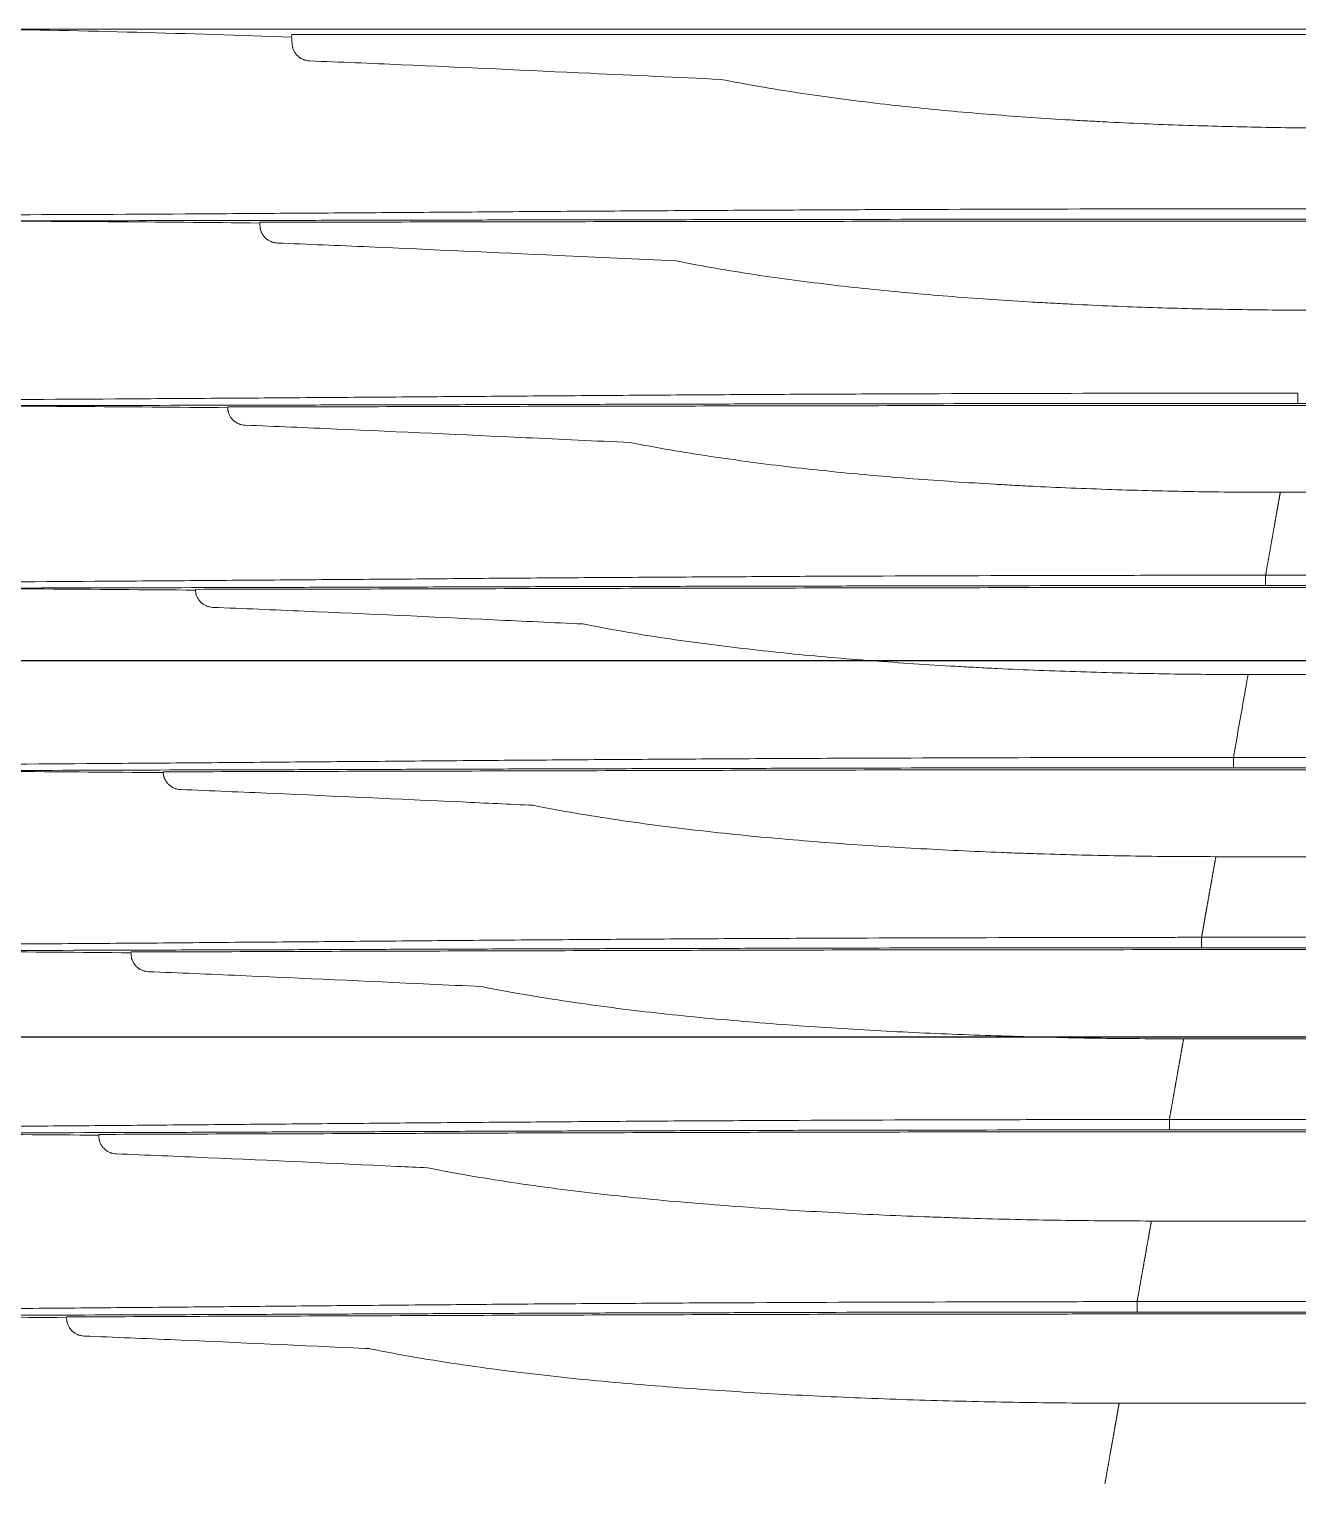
# Model space of a CAD drawing. Header units: millimetres. Extents: x 70151 to 230897, y 35202 to 113211.
# Drawn here: x 182639.9 to 182748.3, y 70909.2 to 71033.5 of the extents above; entities that cross this region are included whole.
import ezdxf

# ---------------------------------------------------------------- set-up
doc = ezdxf.new("R2010")
doc.units = ezdxf.units.MM
doc.header["$LTSCALE"] = 50
doc.layers.add('2-con', color=2, linetype='Continuous')
doc.layers.add('mark-B', color=2, linetype='Continuous', lineweight=20)

# ---------------------------------------------------------------- blocks, each defined once
blk = doc.blocks.new('cjscjdeh')
at = {"color": 8}
for p, q in [((155159.52, 69984.99), (153729.39, 69984.99)), ((154925.53, 69952.84), (154277.43, 69952.84))]:
    blk.add_line(p, q, dxfattribs=at)
blk = doc.blocks.new('무풍1way 일반')
at = {"layer": 'mark-B'}
for p, q in [((366.92, -127.72), (339.22, -127.72)), ((365.57, -135.34), (205.05, -135.34)), ((-365.38, -135.5), (365.38, -135.5)), ((365.38, -136.39), (-365.38, -136.39)), ((364.16, -143.28), (339.22, -143.28)), ((-362.63, -151.07), (362.63, -151.07)), ((362.82, -150.9), (205.05, -150.9)), ((362.63, -151.95), (-362.63, -151.95)), ((361.41, -158.85), (339.22, -158.85)), ((360.07, -166.47), (205.05, -166.47)), ((-359.88, -166.63), (359.88, -166.63)), ((359.88, -167.52), (-359.88, -167.52)), ((358.66, -174.41), (339.22, -174.41)), ((-357.16, -182.01), (357.16, -182.01)), ((357.34, -181.84), (205.06, -181.84)), ((450.49, -181.61), (448.57, -181.61)), ((357.16, -182.89), (-357.16, -182.89)), ((355.91, -189.97), (339.22, -189.97)), ((-354.41, -197.57), (354.41, -197.57)), ((354.59, -197.41), (205.06, -197.41)), ((354.41, -198.46), (-354.41, -198.46)), ((353.15, -205.54), (339.22, -205.54)), ((-351.65, -213.14), (351.65, -213.14)), ((351.84, -212.97), (205.06, -212.97)), ((437.6, -244.65), (205.04, -244.65)), ((-464.1, -245.12), (464.1, -245.12))]:
    blk.add_line(p, q, dxfattribs=at)
for points, knots in [([(366.92, -127.72), (366.92, -127.69), (366.93, -127.64), (366.94, -127.57), (366.96, -127.5), (366.97, -127.42), (366.98, -127.35), (367, -127.27), (367.01, -127.2), (367.02, -127.12), (367.04, -127.05), (367.05, -126.97), (367.06, -126.9), (367.08, -126.82), (367.09, -126.75), (367.1, -126.67), (367.12, -126.6), (367.13, -126.52), (367.14, -126.44), (367.16, -126.37), (367.17, -126.29), (367.18, -126.21), (367.2, -126.14), (367.21, -126.06), (367.22, -125.98), (367.24, -125.9), (367.25, -125.83), (367.27, -125.75), (367.28, -125.67), (367.29, -125.59), (367.31, -125.51), (367.32, -125.44), (367.33, -125.36), (367.35, -125.28), (367.36, -125.2), (367.38, -125.12), (367.39, -125.04), (367.4, -124.96), (367.42, -124.88), (367.43, -124.8), (367.45, -124.72), (367.46, -124.64), (367.48, -124.56), (367.49, -124.48), (367.5, -124.4), (367.52, -124.31), (367.53, -124.23), (367.55, -124.15), (367.56, -124.07), (367.58, -123.99), (367.59, -123.9), (367.61, -123.82), (367.62, -123.74), (367.64, -123.66), (367.65, -123.57), (367.66, -123.49), (367.68, -123.41), (367.69, -123.32), (367.71, -123.24), (367.72, -123.16), (367.74, -123.07), (367.75, -122.99), (367.77, -122.9), (367.78, -122.82), (367.8, -122.73), (367.81, -122.65), (367.83, -122.56), (367.84, -122.48), (367.86, -122.39), (367.87, -122.31), (367.89, -122.22), (367.9, -122.14), (367.92, -122.05), (367.93, -121.96), (367.95, -121.88), (367.97, -121.79), (367.98, -121.7), (368, -121.62), (368.01, -121.53), (368.03, -121.44), (368.04, -121.35), (368.06, -121.27), (368.07, -121.18), (368.09, -121.09), (368.11, -121), (368.12, -120.91), (368.13, -120.85), (368.14, -120.82)], [0, 0, 0, 0, 0.011753, 0.023506, 0.035258, 0.04701, 0.058761, 0.070512, 0.082262, 0.094012, 0.105761, 0.11751, 0.129259, 0.141008, 0.152756, 0.164504, 0.176252, 0.187999, 0.199747, 0.211494, 0.223242, 0.234989, 0.246736, 0.258484, 0.270231, 0.281979, 0.293726, 0.305474, 0.317222, 0.32897, 0.340719, 0.352467, 0.364216, 0.375966, 0.387715, 0.399466, 0.411216, 0.422967, 0.434719, 0.446471, 0.458224, 0.469977, 0.481731, 0.493485, 0.505241, 0.516997, 0.528753, 0.540511, 0.552269, 0.564028, 0.575788, 0.587549, 0.599311, 0.611074, 0.622838, 0.634603, 0.646369, 0.658136, 0.669904, 0.681674, 0.693444, 0.705216, 0.716989, 0.728763, 0.740539, 0.752316, 0.764094, 0.775874, 0.787655, 0.799438, 0.811222, 0.823008, 0.834795, 0.846584, 0.858375, 0.870167, 0.881961, 0.893757, 0.905554, 0.917353, 0.929154, 0.940957, 0.952762, 0.964568, 0.976377, 0.988187, 1, 1, 1, 1]), ([(430.91, -132.37), (429.6, -132.1), (428.28, -131.85), (425.64, -131.4), (424.32, -131.19), (421.67, -130.8), (420.34, -130.62), (417.69, -130.29), (416.36, -130.13), (413.7, -129.84), (412.37, -129.71), (409.71, -129.46), (408.37, -129.34), (405.71, -129.13), (404.37, -129.02), (401.71, -128.84), (400.37, -128.75), (397.7, -128.59), (396.36, -128.51), (393.69, -128.37), (392.35, -128.31), (389.67, -128.19), (388.34, -128.13), (385.66, -128.04), (384.32, -127.99), (380.3, -127.88), (377.63, -127.82), (373.61, -127.76), (372.27, -127.74), (369.6, -127.72), (368.26, -127.72), (366.92, -127.72)], [0, 0, 0, 0, 0.0625, 0.0625, 0.125, 0.125, 0.1875, 0.1875, 0.25, 0.25, 0.3125, 0.3125, 0.375, 0.375, 0.4375, 0.4375, 0.5, 0.5, 0.5625, 0.5625, 0.625, 0.625, 0.6875, 0.6875, 0.75, 0.75, 0.875, 0.875, 0.9375, 0.9375, 1, 1, 1, 1]), ([(455.35, -133.45), (452.74, -133.35), (444.74, -133.01), (436.6, -132.63), (431.06, -132.38), (430.91, -132.37)], [0, 0, 0, 0, 0.319657, 0.982079, 1, 1, 1, 1]), ([(455.35, -133.45), (455.44, -133.46), (455.53, -133.47), (455.67, -133.5), (455.74, -133.52), (455.8, -133.54), (455.85, -133.56), (455.87, -133.57), (455.98, -133.61), (456.06, -133.65), (456.17, -133.73), (456.21, -133.76), (456.27, -133.8), (456.29, -133.82), (456.32, -133.85), (456.34, -133.86), (456.42, -133.94), (456.48, -134.01), (456.57, -134.12), (456.59, -134.16), (456.64, -134.24), (456.66, -134.28), (456.72, -134.4), (456.75, -134.49), (456.78, -134.6), (456.79, -134.62), (456.8, -134.67), (456.8, -134.69), (456.81, -134.76), (456.82, -134.8), (456.82, -134.85)], [0, 0, 0, 0, 0.125, 0.125, 0.1875, 0.21875, 0.21875, 0.25, 0.25, 0.375, 0.375, 0.4375, 0.4375, 0.46875, 0.46875, 0.5, 0.5, 0.625, 0.625, 0.6875, 0.6875, 0.75, 0.75, 0.875, 0.875, 0.90625, 0.90625, 0.9375, 0.9375, 1, 1, 1, 1]), ([(365.38, -135.5), (367.83, -135.5), (370.28, -135.5), (375.18, -135.5), (377.63, -135.5), (384.98, -135.49), (389.87, -135.48), (397.22, -135.46), (399.66, -135.45), (404.56, -135.44), (407.01, -135.43), (411.9, -135.42), (416.79, -135.4), (424.13, -135.37), (431.47, -135.34), (436.36, -135.32), (441.25, -135.3), (443.7, -135.29), (448.59, -135.27), (451.03, -135.26), (458.37, -135.24), (463.26, -135.22), (473.05, -135.19), (477.95, -135.18), (482.85, -135.17)], [0, 0, 0, 0, 0.0625, 0.0625, 0.125, 0.125, 0.25, 0.25, 0.3125, 0.3125, 0.375, 0.375, 0.4375, 0.5, 0.5625, 0.625, 0.625, 0.6875, 0.6875, 0.75, 0.75, 0.875, 0.875, 1, 1, 1, 1]), ([(365.57, -135.34), (367.47, -135.34), (369.38, -135.34), (373.18, -135.33), (378.89, -135.33), (384.59, -135.32), (392.2, -135.31), (396, -135.3), (403.61, -135.28), (407.41, -135.27), (415.01, -135.24), (418.81, -135.23), (426.41, -135.2), (430.21, -135.19), (437.81, -135.16), (441.61, -135.15), (449.21, -135.12), (453.01, -135.1), (456.81, -135.09)], [0, 0, 0, 0, 0.0625, 0.0625, 0.125, 0.25, 0.25, 0.375, 0.375, 0.5, 0.5, 0.625, 0.625, 0.75, 0.75, 0.875, 0.875, 1, 1, 1, 1]), ([(482.85, -135.17), (480.67, -135.16), (478.5, -135.16), (474.16, -135.14), (471.99, -135.13), (465.49, -135.09), (461.16, -135.06), (456.84, -135.02)], [0, 0, 0, 0, 0.25, 0.25, 0.5, 0.5, 1, 1, 1, 1]), ([(364.16, -143.28), (364.17, -143.26), (364.18, -143.21), (364.19, -143.13), (364.2, -143.06), (364.22, -142.99), (364.23, -142.91), (364.24, -142.84), (364.26, -142.76), (364.27, -142.69), (364.28, -142.61), (364.3, -142.54), (364.31, -142.46), (364.32, -142.39), (364.34, -142.31), (364.35, -142.24), (364.36, -142.16), (364.38, -142.08), (364.39, -142.01), (364.4, -141.93), (364.42, -141.86), (364.43, -141.78), (364.44, -141.7), (364.46, -141.62), (364.47, -141.55), (364.48, -141.47), (364.5, -141.39), (364.51, -141.31), (364.53, -141.23), (364.54, -141.16), (364.55, -141.08), (364.57, -141), (364.58, -140.92), (364.6, -140.84), (364.61, -140.76), (364.62, -140.68), (364.64, -140.6), (364.65, -140.52), (364.67, -140.44), (364.68, -140.36), (364.69, -140.28), (364.71, -140.2), (364.72, -140.12), (364.74, -140.04), (364.75, -139.96), (364.77, -139.88), (364.78, -139.8), (364.8, -139.71), (364.81, -139.63), (364.82, -139.55), (364.84, -139.47), (364.85, -139.39), (364.87, -139.3), (364.88, -139.22), (364.9, -139.14), (364.91, -139.05), (364.93, -138.97), (364.94, -138.89), (364.96, -138.8), (364.97, -138.72), (364.99, -138.64), (365, -138.55), (365.02, -138.47), (365.03, -138.38), (365.05, -138.3), (365.06, -138.21), (365.08, -138.13), (365.09, -138.04), (365.11, -137.96), (365.12, -137.87), (365.14, -137.79), (365.15, -137.7), (365.17, -137.61), (365.18, -137.53), (365.2, -137.44), (365.21, -137.35), (365.23, -137.27), (365.24, -137.18), (365.26, -137.09), (365.27, -137.01), (365.29, -136.92), (365.31, -136.83), (365.32, -136.74), (365.34, -136.65), (365.35, -136.56), (365.37, -136.48), (365.38, -136.42), (365.38, -136.39)], [0, 0, 0, 0, 0.011753, 0.023506, 0.035258, 0.04701, 0.058761, 0.070512, 0.082262, 0.094012, 0.105761, 0.11751, 0.129259, 0.141008, 0.152756, 0.164504, 0.176252, 0.187999, 0.199747, 0.211494, 0.223242, 0.234989, 0.246736, 0.258484, 0.270231, 0.281979, 0.293726, 0.305474, 0.317222, 0.32897, 0.340719, 0.352467, 0.364216, 0.375966, 0.387715, 0.399466, 0.411216, 0.422967, 0.434719, 0.446471, 0.458224, 0.469977, 0.481731, 0.493485, 0.505241, 0.516997, 0.528753, 0.540511, 0.552269, 0.564028, 0.575788, 0.587549, 0.599311, 0.611074, 0.622838, 0.634603, 0.646369, 0.658136, 0.669904, 0.681674, 0.693444, 0.705216, 0.716989, 0.728763, 0.740539, 0.752316, 0.764094, 0.775874, 0.787655, 0.799438, 0.811222, 0.823008, 0.834795, 0.846584, 0.858375, 0.870167, 0.881961, 0.893757, 0.905554, 0.917353, 0.929154, 0.940957, 0.952762, 0.964568, 0.976377, 0.988187, 1, 1, 1, 1]), ([(365.38, -135.5), (365.38, -135.51), (365.38, -135.52), (365.38, -135.55), (365.38, -135.58), (365.38, -135.64), (365.38, -135.67), (365.38, -135.76), (365.38, -135.8), (365.38, -135.9), (365.38, -135.94), (365.38, -136.04), (365.38, -136.09), (365.38, -136.19), (365.38, -136.23), (365.38, -136.32), (365.38, -136.36), (365.38, -136.39)], [0, 0, 0, 0, 0.125, 0.125, 0.25, 0.25, 0.375, 0.375, 0.5, 0.5, 0.625, 0.625, 0.75, 0.75, 0.875, 0.875, 1, 1, 1, 1]), ([(495.89, -135.64), (494.53, -135.64), (493.17, -135.65), (490.45, -135.65), (489.09, -135.65), (485.01, -135.66), (482.29, -135.67), (474.13, -135.71), (468.69, -135.75), (460.54, -135.81), (457.82, -135.83), (452.39, -135.88), (449.67, -135.9), (444.23, -135.95), (441.52, -135.98), (436.08, -136.03), (433.37, -136.05), (427.93, -136.1), (425.21, -136.12), (419.78, -136.17), (417.06, -136.19), (411.62, -136.23), (408.91, -136.24), (403.47, -136.28), (400.75, -136.29), (392.59, -136.33), (387.15, -136.35), (378.99, -136.37), (376.27, -136.38), (372.19, -136.38), (370.83, -136.39), (368.79, -136.39), (367.77, -136.39), (366.57, -136.39), (366.06, -136.39), (365.72, -136.39), (365.55, -136.39), (365.38, -136.39)], [0, 0, 0, 0, 0.03125, 0.03125, 0.0625, 0.0625, 0.125, 0.125, 0.25, 0.25, 0.3125, 0.3125, 0.375, 0.375, 0.4375, 0.4375, 0.5, 0.5, 0.5625, 0.5625, 0.625, 0.625, 0.6875, 0.6875, 0.75, 0.75, 0.875, 0.875, 0.9375, 0.9375, 0.96875, 0.96875, 0.984375, 0.992187, 0.996094, 0.996094, 1, 1, 1, 1]), ([(426.01, -147.83), (424.73, -147.57), (423.46, -147.34), (420.91, -146.9), (419.63, -146.7), (417.07, -146.32), (415.79, -146.14), (413.22, -145.82), (411.94, -145.67), (409.37, -145.38), (408.08, -145.25), (405.51, -145), (404.22, -144.89), (401.65, -144.68), (400.36, -144.58), (397.78, -144.39), (396.49, -144.3), (393.91, -144.14), (392.62, -144.07), (390.04, -143.93), (388.74, -143.86), (386.16, -143.75), (384.87, -143.69), (382.93, -143.62), (382.28, -143.6), (380.99, -143.56), (380.34, -143.53), (377.1, -143.44), (374.52, -143.38), (370.63, -143.32), (369.34, -143.31), (366.75, -143.29), (365.46, -143.28), (364.16, -143.28)], [0, 0, 0, 0, 0.0625, 0.0625, 0.125, 0.125, 0.1875, 0.1875, 0.25, 0.25, 0.3125, 0.3125, 0.375, 0.375, 0.4375, 0.4375, 0.5, 0.5, 0.5625, 0.5625, 0.625, 0.625, 0.6875, 0.6875, 0.71875, 0.71875, 0.75, 0.75, 0.875, 0.875, 0.9375, 0.9375, 1, 1, 1, 1]), ([(452.6, -149.02), (449.99, -148.91), (441.98, -148.58), (433.13, -148.16), (426.87, -147.87), (426.01, -147.83)], [0, 0, 0, 0, 0.293868, 0.90243, 1, 1, 1, 1]), ([(452.6, -149.02), (452.69, -149.02), (452.78, -149.03), (452.92, -149.06), (452.98, -149.08), (453.05, -149.11), (453.09, -149.12), (453.12, -149.13), (453.22, -149.18), (453.31, -149.22), (453.42, -149.29), (453.46, -149.32), (453.52, -149.36), (453.53, -149.38), (453.57, -149.41), (453.59, -149.43), (453.67, -149.51), (453.73, -149.57), (453.81, -149.69), (453.84, -149.72), (453.89, -149.8), (453.91, -149.85), (453.97, -149.97), (454, -150.05), (454.03, -150.17), (454.04, -150.19), (454.05, -150.23), (454.05, -150.26), (454.06, -150.32), (454.07, -150.37), (454.07, -150.41)], [0, 0, 0, 0, 0.125, 0.125, 0.1875, 0.21875, 0.21875, 0.25, 0.25, 0.375, 0.375, 0.4375, 0.4375, 0.46875, 0.46875, 0.5, 0.5, 0.625, 0.625, 0.6875, 0.6875, 0.75, 0.75, 0.875, 0.875, 0.90625, 0.90625, 0.9375, 0.9375, 1, 1, 1, 1]), ([(362.63, -151.07), (365.08, -151.07), (367.53, -151.07), (372.43, -151.06), (374.88, -151.06), (382.22, -151.05), (387.12, -151.04), (394.46, -151.03), (396.91, -151.02), (401.8, -151.01), (404.25, -151), (409.14, -150.99), (414.03, -150.97), (421.37, -150.95), (428.71, -150.92), (433.6, -150.9), (438.49, -150.89), (440.94, -150.88), (445.83, -150.86), (448.27, -150.85), (455.61, -150.83), (460.5, -150.81), (470.29, -150.78), (475.19, -150.77), (480.08, -150.77)], [0, 0, 0, 0, 0.0625, 0.0625, 0.125, 0.125, 0.25, 0.25, 0.3125, 0.3125, 0.375, 0.375, 0.4375, 0.5, 0.5625, 0.625, 0.625, 0.6875, 0.6875, 0.75, 0.75, 0.875, 0.875, 1, 1, 1, 1]), ([(362.63, -151.95), (362.63, -151.92), (362.63, -151.88), (362.63, -151.8), (362.63, -151.75), (362.63, -151.66), (362.63, -151.61), (362.63, -151.51), (362.63, -151.46), (362.63, -151.36), (362.63, -151.32), (362.63, -151.24), (362.63, -151.2), (362.63, -151.14), (362.63, -151.12), (362.63, -151.08), (362.63, -151.07), (362.63, -151.07)], [0, 0, 0, 0, 0.125, 0.125, 0.25, 0.25, 0.375, 0.375, 0.5, 0.5, 0.625, 0.625, 0.75, 0.75, 0.875, 0.875, 1, 1, 1, 1]), ([(493.13, -151.24), (491.77, -151.24), (490.41, -151.24), (487.69, -151.25), (486.33, -151.25), (482.25, -151.26), (479.53, -151.27), (471.37, -151.31), (465.93, -151.34), (457.78, -151.4), (455.06, -151.42), (449.63, -151.47), (446.91, -151.49), (441.48, -151.54), (438.76, -151.56), (433.32, -151.61), (430.61, -151.63), (425.17, -151.68), (422.45, -151.7), (417.02, -151.74), (414.3, -151.76), (408.86, -151.8), (406.15, -151.82), (400.71, -151.85), (397.99, -151.86), (389.83, -151.9), (384.39, -151.92), (376.23, -151.94), (373.51, -151.94), (369.43, -151.95), (368.07, -151.95), (366.03, -151.95), (365.01, -151.95), (363.99, -151.95), (363.31, -151.95), (362.97, -151.95), (362.63, -151.95)], [0, 0, 0, 0, 0.03125, 0.03125, 0.0625, 0.0625, 0.125, 0.125, 0.25, 0.25, 0.3125, 0.3125, 0.375, 0.375, 0.4375, 0.4375, 0.5, 0.5, 0.5625, 0.5625, 0.625, 0.625, 0.6875, 0.6875, 0.75, 0.75, 0.875, 0.875, 0.9375, 0.9375, 0.96875, 0.96875, 0.984375, 0.992188, 0.992188, 1, 1, 1, 1]), ([(362.82, -150.9), (366.62, -150.9), (370.43, -150.9), (378.04, -150.89), (381.84, -150.89), (389.45, -150.88), (393.25, -150.87), (400.85, -150.85), (404.66, -150.84), (412.26, -150.82), (416.06, -150.81), (423.66, -150.78), (427.46, -150.77), (435.06, -150.74), (438.86, -150.73), (446.46, -150.71), (450.26, -150.69), (454.07, -150.68)], [0, 0, 0, 0, 0.125, 0.125, 0.25, 0.25, 0.375, 0.375, 0.5, 0.5, 0.625, 0.625, 0.75, 0.75, 0.875, 0.875, 1, 1, 1, 1]), ([(480.08, -150.77), (477.91, -150.76), (475.74, -150.75), (471.4, -150.73), (469.23, -150.72), (462.74, -150.68), (458.41, -150.65), (454.09, -150.61)], [0, 0, 0, 0, 0.25, 0.25, 0.5, 0.5, 1, 1, 1, 1]), ([(361.41, -158.85), (361.42, -158.82), (361.42, -158.77), (361.44, -158.7), (361.45, -158.62), (361.46, -158.55), (361.48, -158.48), (361.49, -158.4), (361.5, -158.33), (361.52, -158.25), (361.53, -158.18), (361.54, -158.1), (361.56, -158.03), (361.57, -157.95), (361.58, -157.88), (361.6, -157.8), (361.61, -157.72), (361.62, -157.65), (361.64, -157.57), (361.65, -157.5), (361.66, -157.42), (361.68, -157.34), (361.69, -157.27), (361.7, -157.19), (361.72, -157.11), (361.73, -157.03), (361.75, -156.95), (361.76, -156.88), (361.77, -156.8), (361.79, -156.72), (361.8, -156.64), (361.82, -156.56), (361.83, -156.48), (361.84, -156.41), (361.86, -156.33), (361.87, -156.25), (361.89, -156.17), (361.9, -156.09), (361.91, -156.01), (361.93, -155.93), (361.94, -155.85), (361.96, -155.77), (361.97, -155.69), (361.98, -155.6), (362, -155.52), (362.01, -155.44), (362.03, -155.36), (362.04, -155.28), (362.06, -155.2), (362.07, -155.11), (362.09, -155.03), (362.1, -154.95), (362.12, -154.87), (362.13, -154.78), (362.14, -154.7), (362.16, -154.62), (362.17, -154.54), (362.19, -154.45), (362.2, -154.37), (362.22, -154.28), (362.23, -154.2), (362.25, -154.12), (362.26, -154.03), (362.28, -153.95), (362.29, -153.86), (362.31, -153.78), (362.32, -153.69), (362.34, -153.61), (362.35, -153.52), (362.37, -153.44), (362.38, -153.35), (362.4, -153.26), (362.41, -153.18), (362.43, -153.09), (362.44, -153), (362.46, -152.92), (362.48, -152.83), (362.49, -152.74), (362.51, -152.66), (362.52, -152.57), (362.54, -152.48), (362.55, -152.39), (362.57, -152.31), (362.58, -152.22), (362.6, -152.13), (362.62, -152.04), (362.63, -151.98), (362.63, -151.95)], [0, 0, 0, 0, 0.011753, 0.023506, 0.035258, 0.04701, 0.058761, 0.070512, 0.082262, 0.094012, 0.105761, 0.11751, 0.129259, 0.141008, 0.152756, 0.164504, 0.176252, 0.187999, 0.199747, 0.211494, 0.223242, 0.234989, 0.246736, 0.258484, 0.270231, 0.281979, 0.293726, 0.305474, 0.317222, 0.32897, 0.340719, 0.352467, 0.364216, 0.375966, 0.387715, 0.399466, 0.411216, 0.422967, 0.434719, 0.446471, 0.458224, 0.469977, 0.481731, 0.493485, 0.505241, 0.516997, 0.528753, 0.540511, 0.552269, 0.564028, 0.575788, 0.587549, 0.599311, 0.611074, 0.622838, 0.634603, 0.646369, 0.658136, 0.669904, 0.681674, 0.693444, 0.705216, 0.716989, 0.728763, 0.740539, 0.752316, 0.764094, 0.775874, 0.787655, 0.799438, 0.811222, 0.823008, 0.834795, 0.846584, 0.858375, 0.870167, 0.881961, 0.893757, 0.905554, 0.917353, 0.929154, 0.940957, 0.952762, 0.964568, 0.976377, 0.988187, 1, 1, 1, 1]), ([(421.37, -163.31), (420.14, -163.06), (418.9, -162.83), (416.42, -162.41), (415.19, -162.21), (412.7, -161.84), (411.46, -161.67), (408.97, -161.35), (407.73, -161.2), (405.24, -160.92), (403.99, -160.79), (401.5, -160.55), (400.25, -160.44), (397.76, -160.23), (396.51, -160.13), (394.01, -159.94), (392.76, -159.86), (390.25, -159.7), (389, -159.62), (386.5, -159.49), (385.25, -159.42), (382.74, -159.31), (381.49, -159.25), (378.98, -159.16), (377.72, -159.12), (373.96, -159), (371.45, -158.94), (367.69, -158.88), (365.18, -158.86), (362.67, -158.85), (361.41, -158.85)], [0, 0, 0, 0, 0.0625, 0.0625, 0.125, 0.125, 0.1875, 0.1875, 0.25, 0.25, 0.3125, 0.3125, 0.375, 0.375, 0.4375, 0.4375, 0.5, 0.5, 0.5625, 0.5625, 0.625, 0.625, 0.6875, 0.6875, 0.75, 0.75, 0.875, 0.875, 0.9375, 1, 1, 1, 1]), ([(449.84, -164.58), (447.23, -164.48), (439.23, -164.14), (429.74, -163.7), (422.86, -163.38), (421.37, -163.31)], [0, 0, 0, 0, 0.274559, 0.842741, 1, 1, 1, 1]), ([(449.84, -164.58), (449.94, -164.59), (450.03, -164.6), (450.14, -164.62), (450.17, -164.63), (450.21, -164.64), (450.23, -164.65), (450.3, -164.67), (450.39, -164.7), (450.49, -164.75), (450.55, -164.79), (450.59, -164.81), (450.61, -164.82), (450.71, -164.89), (450.78, -164.94), (450.89, -165.04), (450.93, -165.09), (450.98, -165.14), (451.01, -165.18), (451.02, -165.2), (451.09, -165.29), (451.14, -165.37), (451.2, -165.49), (451.22, -165.54), (451.24, -165.6), (451.25, -165.62), (451.26, -165.67), (451.27, -165.69), (451.3, -165.8), (451.31, -165.89), (451.32, -165.98)], [0, 0, 0, 0, 0.125, 0.125, 0.15625, 0.15625, 0.1875, 0.1875, 0.25, 0.3125, 0.34375, 0.34375, 0.375, 0.375, 0.5, 0.5, 0.5625, 0.59375, 0.59375, 0.625, 0.625, 0.75, 0.75, 0.8125, 0.8125, 0.84375, 0.84375, 0.875, 0.875, 1, 1, 1, 1]), ([(359.88, -166.63), (362.33, -166.63), (364.78, -166.63), (369.67, -166.63), (372.12, -166.63), (379.46, -166.62), (384.36, -166.61), (391.7, -166.6), (394.15, -166.59), (399.04, -166.58), (401.49, -166.57), (406.38, -166.56), (411.27, -166.55), (418.61, -166.53), (425.95, -166.5), (430.84, -166.49), (435.73, -166.47), (438.18, -166.46), (443.07, -166.45), (445.52, -166.44), (452.85, -166.42), (457.75, -166.4), (467.53, -166.38), (472.43, -166.37), (477.32, -166.36)], [0, 0, 0, 0, 0.0625, 0.0625, 0.125, 0.125, 0.25, 0.25, 0.3125, 0.3125, 0.375, 0.375, 0.4375, 0.5, 0.5625, 0.625, 0.625, 0.6875, 0.6875, 0.75, 0.75, 0.875, 0.875, 1, 1, 1, 1]), ([(360.07, -166.47), (363.87, -166.47), (367.67, -166.46), (375.28, -166.46), (379.08, -166.45), (386.69, -166.44), (390.49, -166.44), (398.1, -166.42), (401.9, -166.41), (409.51, -166.39), (413.31, -166.38), (420.91, -166.36), (424.71, -166.35), (432.31, -166.33), (436.11, -166.31), (443.71, -166.29), (447.51, -166.28), (451.32, -166.27)], [0, 0, 0, 0, 0.125, 0.125, 0.25, 0.25, 0.375, 0.375, 0.5, 0.5, 0.625, 0.625, 0.75, 0.75, 0.875, 0.875, 1, 1, 1, 1]), ([(477.32, -166.36), (475.15, -166.36), (472.98, -166.35), (468.65, -166.33), (466.48, -166.31), (459.98, -166.27), (455.66, -166.24), (451.34, -166.2)], [0, 0, 0, 0, 0.25, 0.25, 0.5, 0.5, 1, 1, 1, 1]), ([(358.66, -174.41), (358.66, -174.38), (358.67, -174.34), (358.68, -174.26), (358.7, -174.19), (358.71, -174.11), (358.72, -174.04), (358.74, -173.97), (358.75, -173.89), (358.76, -173.82), (358.78, -173.74), (358.79, -173.67), (358.8, -173.59), (358.82, -173.52), (358.83, -173.44), (358.84, -173.36), (358.86, -173.29), (358.87, -173.21), (358.88, -173.14), (358.9, -173.06), (358.91, -172.98), (358.92, -172.91), (358.94, -172.83), (358.95, -172.75), (358.97, -172.67), (358.98, -172.6), (358.99, -172.52), (359.01, -172.44), (359.02, -172.36), (359.03, -172.28), (359.05, -172.21), (359.06, -172.13), (359.08, -172.05), (359.09, -171.97), (359.1, -171.89), (359.12, -171.81), (359.13, -171.73), (359.15, -171.65), (359.16, -171.57), (359.18, -171.49), (359.19, -171.41), (359.2, -171.33), (359.22, -171.25), (359.23, -171.17), (359.25, -171.09), (359.26, -171.01), (359.28, -170.92), (359.29, -170.84), (359.3, -170.76), (359.32, -170.68), (359.33, -170.6), (359.35, -170.51), (359.36, -170.43), (359.38, -170.35), (359.39, -170.27), (359.41, -170.18), (359.42, -170.1), (359.44, -170.02), (359.45, -169.93), (359.47, -169.85), (359.48, -169.76), (359.5, -169.68), (359.51, -169.6), (359.53, -169.51), (359.54, -169.43), (359.56, -169.34), (359.57, -169.26), (359.59, -169.17), (359.6, -169.09), (359.62, -169), (359.63, -168.91), (359.65, -168.83), (359.66, -168.74), (359.68, -168.66), (359.69, -168.57), (359.71, -168.48), (359.72, -168.4), (359.74, -168.31), (359.75, -168.22), (359.77, -168.13), (359.78, -168.05), (359.8, -167.96), (359.82, -167.87), (359.83, -167.78), (359.85, -167.69), (359.86, -167.6), (359.87, -167.54), (359.88, -167.52)], [0, 0, 0, 0, 0.011753, 0.023506, 0.035258, 0.04701, 0.058761, 0.070512, 0.082262, 0.094012, 0.105761, 0.11751, 0.129259, 0.141008, 0.152756, 0.164504, 0.176252, 0.187999, 0.199747, 0.211494, 0.223242, 0.234989, 0.246736, 0.258484, 0.270231, 0.281979, 0.293726, 0.305474, 0.317222, 0.32897, 0.340719, 0.352467, 0.364216, 0.375966, 0.387715, 0.399466, 0.411216, 0.422967, 0.434719, 0.446471, 0.458224, 0.469977, 0.481731, 0.493485, 0.505241, 0.516997, 0.528753, 0.540511, 0.552269, 0.564028, 0.575788, 0.587549, 0.599311, 0.611074, 0.622838, 0.634603, 0.646369, 0.658136, 0.669904, 0.681674, 0.693444, 0.705216, 0.716989, 0.728763, 0.740539, 0.752316, 0.764094, 0.775874, 0.787655, 0.799438, 0.811222, 0.823008, 0.834795, 0.846584, 0.858375, 0.870167, 0.881961, 0.893757, 0.905554, 0.917353, 0.929154, 0.940957, 0.952762, 0.964568, 0.976377, 0.988187, 1, 1, 1, 1]), ([(359.88, -166.63), (359.88, -166.63), (359.88, -166.65), (359.88, -166.68), (359.88, -166.71), (359.88, -166.77), (359.88, -166.8), (359.88, -166.88), (359.88, -166.93), (359.88, -167.02), (359.88, -167.07), (359.88, -167.17), (359.88, -167.22), (359.88, -167.32), (359.88, -167.36), (359.88, -167.45), (359.88, -167.48), (359.88, -167.52)], [0, 0, 0, 0, 0.125, 0.125, 0.25, 0.25, 0.375, 0.375, 0.5, 0.5, 0.625, 0.625, 0.75, 0.75, 0.875, 0.875, 1, 1, 1, 1]), ([(490.37, -166.84), (489.01, -166.84), (487.65, -166.84), (484.93, -166.84), (483.57, -166.85), (479.49, -166.86), (476.77, -166.87), (468.61, -166.9), (463.18, -166.93), (455.02, -166.99), (452.3, -167.01), (446.87, -167.05), (444.15, -167.08), (438.72, -167.12), (436, -167.14), (430.57, -167.19), (427.85, -167.21), (422.41, -167.26), (419.7, -167.28), (414.26, -167.32), (411.54, -167.34), (406.11, -167.37), (403.39, -167.39), (397.95, -167.42), (395.23, -167.43), (387.08, -167.47), (381.64, -167.48), (373.48, -167.5), (370.76, -167.51), (366.68, -167.51), (365.32, -167.51), (363.28, -167.51), (362.26, -167.52), (361.24, -167.52), (360.56, -167.52), (360.22, -167.52), (359.88, -167.52)], [0, 0, 0, 0, 0.03125, 0.03125, 0.0625, 0.0625, 0.125, 0.125, 0.25, 0.25, 0.3125, 0.3125, 0.375, 0.375, 0.4375, 0.4375, 0.5, 0.5, 0.5625, 0.5625, 0.625, 0.625, 0.6875, 0.6875, 0.75, 0.75, 0.875, 0.875, 0.9375, 0.9375, 0.96875, 0.96875, 0.984375, 0.992188, 0.992188, 1, 1, 1, 1]), ([(416.96, -178.8), (415.76, -178.56), (414.56, -178.33), (412.15, -177.92), (410.95, -177.73), (408.53, -177.37), (407.32, -177.2), (404.91, -176.89), (403.7, -176.74), (401.28, -176.47), (400.06, -176.34), (397.64, -176.1), (396.43, -175.99), (394, -175.78), (392.78, -175.68), (390.35, -175.5), (389.14, -175.41), (386.71, -175.25), (385.49, -175.18), (383.05, -175.05), (380.62, -174.92), (378.18, -174.82), (376.35, -174.74), (375.74, -174.72), (374.52, -174.68), (373.91, -174.66), (370.86, -174.56), (368.42, -174.51), (363.54, -174.43), (361.1, -174.41), (358.66, -174.41)], [0, 0, 0, 0, 0.0625, 0.0625, 0.125, 0.125, 0.1875, 0.1875, 0.25, 0.25, 0.3125, 0.3125, 0.375, 0.375, 0.4375, 0.4375, 0.5, 0.5, 0.5625, 0.5625, 0.625, 0.6875, 0.6875, 0.71875, 0.71875, 0.75, 0.75, 0.875, 0.875, 1, 1, 1, 1]), ([(447.09, -180.15), (444.48, -180.04), (436.47, -179.7), (426.44, -179.24), (419.01, -178.89), (416.96, -178.8)], [0, 0, 0, 0, 0.259574, 0.796372, 1, 1, 1, 1]), ([(447.09, -180.15), (447.18, -180.15), (447.28, -180.16), (447.39, -180.19), (447.41, -180.19), (447.46, -180.21), (447.48, -180.21), (447.55, -180.23), (447.63, -180.27), (447.74, -180.32), (447.8, -180.35), (447.84, -180.37), (447.86, -180.39), (447.96, -180.45), (448.03, -180.51), (448.13, -180.6), (448.18, -180.65), (448.23, -180.71), (448.26, -180.74), (448.27, -180.76), (448.34, -180.86), (448.39, -180.93), (448.45, -181.06), (448.46, -181.1), (448.49, -181.17), (448.5, -181.19), (448.51, -181.23), (448.52, -181.25), (448.55, -181.36), (448.56, -181.45), (448.57, -181.54)], [0, 0, 0, 0, 0.125, 0.125, 0.15625, 0.15625, 0.1875, 0.1875, 0.25, 0.3125, 0.34375, 0.34375, 0.375, 0.375, 0.5, 0.5, 0.5625, 0.59375, 0.59375, 0.625, 0.625, 0.75, 0.75, 0.8125, 0.8125, 0.84375, 0.84375, 0.875, 0.875, 1, 1, 1, 1]), ([(357.16, -182.01), (359.61, -182.01), (362.05, -182.01), (366.95, -182.01), (369.4, -182), (376.74, -182), (381.63, -181.99), (388.97, -181.98), (391.42, -181.97), (396.31, -181.96), (398.76, -181.95), (403.65, -181.94), (408.54, -181.93), (415.88, -181.91), (423.22, -181.89), (428.11, -181.87), (433, -181.86), (435.44, -181.85), (440.33, -181.83), (442.78, -181.83), (450.12, -181.81), (455.01, -181.79), (464.79, -181.77), (469.69, -181.76), (474.58, -181.76)], [0, 0, 0, 0, 0.0625, 0.0625, 0.125, 0.125, 0.25, 0.25, 0.3125, 0.3125, 0.375, 0.375, 0.4375, 0.5, 0.5625, 0.625, 0.625, 0.6875, 0.6875, 0.75, 0.75, 0.875, 0.875, 1, 1, 1, 1]), ([(357.16, -182.89), (357.16, -182.86), (357.16, -182.82), (357.16, -182.74), (357.16, -182.69), (357.16, -182.6), (357.16, -182.55), (357.16, -182.45), (357.16, -182.4), (357.16, -182.31), (357.16, -182.26), (357.16, -182.18), (357.16, -182.14), (357.16, -182.08), (357.16, -182.06), (357.16, -182.02), (357.16, -182.01), (357.16, -182.01)], [0, 0, 0, 0, 0.125, 0.125, 0.25, 0.25, 0.375, 0.375, 0.5, 0.5, 0.625, 0.625, 0.75, 0.75, 0.875, 0.875, 1, 1, 1, 1]), ([(487.8, -182.23), (486.44, -182.23), (485.07, -182.23), (482.35, -182.24), (480.99, -182.24), (476.91, -182.25), (474.18, -182.26), (466.02, -182.29), (460.57, -182.32), (452.41, -182.38), (449.69, -182.4), (444.25, -182.44), (441.53, -182.46), (436.09, -182.51), (433.37, -182.53), (427.93, -182.57), (425.21, -182.6), (419.76, -182.64), (417.04, -182.66), (411.6, -182.7), (408.88, -182.72), (403.44, -182.75), (400.72, -182.77), (395.27, -182.8), (392.55, -182.81), (384.39, -182.84), (378.94, -182.86), (370.77, -182.88), (368.05, -182.88), (362.6, -182.89), (359.88, -182.89), (357.16, -182.89)], [0, 0, 0, 0, 0.03125, 0.03125, 0.0625, 0.0625, 0.125, 0.125, 0.25, 0.25, 0.3125, 0.3125, 0.375, 0.375, 0.4375, 0.4375, 0.5, 0.5, 0.5625, 0.5625, 0.625, 0.625, 0.6875, 0.6875, 0.75, 0.75, 0.875, 0.875, 0.9375, 0.9375, 1, 1, 1, 1]), ([(357.34, -181.84), (361.15, -181.84), (364.95, -181.84), (372.55, -181.84), (376.35, -181.83), (383.96, -181.82), (387.76, -181.82), (395.36, -181.8), (399.16, -181.79), (406.76, -181.77), (410.56, -181.76), (418.16, -181.74), (421.96, -181.73), (429.55, -181.71), (433.35, -181.7), (440.95, -181.68), (444.75, -181.67), (448.55, -181.66)], [0, 0, 0, 0, 0.125, 0.125, 0.25, 0.25, 0.375, 0.375, 0.5, 0.5, 0.625, 0.625, 0.75, 0.75, 0.875, 0.875, 1, 1, 1, 1]), ([(450.49, -181.61), (454.5, -181.64), (458.51, -181.67), (464.53, -181.71), (466.54, -181.72), (470.56, -181.74), (472.57, -181.75), (474.58, -181.76)], [0, 0, 0, 0, 0.5, 0.5, 0.75, 0.75, 1, 1, 1, 1]), ([(357.16, -182.89), (356.85, -184.61), (356.42, -187.06), (356.03, -189.27), (355.91, -189.97)], [0, 0, 0, 0, 0.668046, 1, 1, 1, 1]), ([(355.91, -189.97), (358.29, -189.97), (360.67, -189.99), (365.43, -190.07), (367.81, -190.13), (372.57, -190.28), (374.95, -190.37), (377.92, -190.51), (378.51, -190.54), (379.7, -190.61), (380.3, -190.64), (382.08, -190.74), (383.27, -190.81), (385.64, -190.97), (386.83, -191.06), (389.2, -191.24), (390.39, -191.33), (392.76, -191.54), (393.94, -191.65), (396.3, -191.89), (397.48, -192.02), (399.84, -192.29), (401.02, -192.43), (403.37, -192.74), (404.55, -192.9), (406.9, -193.25), (408.07, -193.44), (410.41, -193.85), (411.58, -194.06), (412.74, -194.29)], [0, 0, 0, 0, 0.125, 0.125, 0.25, 0.25, 0.375, 0.375, 0.40625, 0.40625, 0.4375, 0.4375, 0.5, 0.5, 0.5625, 0.5625, 0.625, 0.625, 0.6875, 0.6875, 0.75, 0.75, 0.8125, 0.8125, 0.875, 0.875, 0.9375, 0.9375, 1, 1, 1, 1]), ([(444.34, -195.71), (441.73, -195.61), (433.72, -195.27), (423.19, -194.78), (415.28, -194.41), (412.74, -194.29)], [0, 0, 0, 0, 0.247623, 0.759351, 1, 1, 1, 1]), ([(444.34, -195.71), (444.43, -195.71), (444.52, -195.73), (444.66, -195.76), (444.7, -195.77), (444.77, -195.79), (444.79, -195.8), (444.84, -195.81), (444.86, -195.82), (444.97, -195.87), (445.05, -195.91), (445.17, -195.99), (445.2, -196.01), (445.26, -196.06), (445.28, -196.07), (445.31, -196.1), (445.33, -196.12), (445.41, -196.2), (445.48, -196.27), (445.56, -196.38), (445.58, -196.42), (445.63, -196.5), (445.65, -196.54), (445.71, -196.66), (445.75, -196.75), (445.78, -196.86), (445.78, -196.88), (445.79, -196.93), (445.8, -196.95), (445.81, -197.02), (445.81, -197.06), (445.82, -197.11)], [0, 0, 0, 0, 0.125, 0.125, 0.1875, 0.1875, 0.21875, 0.21875, 0.25, 0.25, 0.375, 0.375, 0.4375, 0.4375, 0.46875, 0.46875, 0.5, 0.5, 0.625, 0.625, 0.6875, 0.6875, 0.75, 0.75, 0.875, 0.875, 0.90625, 0.90625, 0.9375, 0.9375, 1, 1, 1, 1]), ([(354.41, -197.57), (356.85, -197.57), (359.3, -197.57), (364.19, -197.57), (371.54, -197.57), (378.88, -197.56), (386.21, -197.54), (388.66, -197.54), (393.55, -197.53), (396, -197.53), (400.89, -197.52), (405.78, -197.5), (413.12, -197.49), (420.46, -197.47), (425.35, -197.45), (430.24, -197.44), (432.68, -197.43), (437.57, -197.42), (440.02, -197.41), (447.36, -197.39), (452.25, -197.38), (462.03, -197.36), (466.93, -197.35), (471.82, -197.35)], [0, 0, 0, 0, 0.0625, 0.0625, 0.125, 0.25, 0.25, 0.3125, 0.3125, 0.375, 0.375, 0.4375, 0.5, 0.5625, 0.625, 0.625, 0.6875, 0.6875, 0.75, 0.75, 0.875, 0.875, 1, 1, 1, 1]), ([(354.41, -198.46), (354.41, -198.42), (354.41, -198.39), (354.41, -198.3), (354.41, -198.26), (354.41, -198.16), (354.41, -198.11), (354.41, -198.01), (354.41, -197.96), (354.41, -197.87), (354.41, -197.83), (354.41, -197.74), (354.41, -197.71), (354.41, -197.65), (354.41, -197.62), (354.41, -197.59), (354.41, -197.58), (354.41, -197.57)], [0, 0, 0, 0, 0.125, 0.125, 0.25, 0.25, 0.375, 0.375, 0.5, 0.5, 0.625, 0.625, 0.75, 0.75, 0.875, 0.875, 1, 1, 1, 1]), ([(445.8, -197.25), (442, -197.26), (438.2, -197.26), (430.6, -197.28), (426.8, -197.29), (419.2, -197.31), (415.4, -197.32), (407.8, -197.34), (404.01, -197.35), (396.4, -197.36), (392.6, -197.37), (385, -197.38), (381.2, -197.39), (373.6, -197.4), (369.8, -197.4), (362.19, -197.41), (358.39, -197.41), (354.59, -197.41)], [0, 0, 0, 0, 0.125, 0.125, 0.25, 0.25, 0.375, 0.375, 0.5, 0.5, 0.625, 0.625, 0.75, 0.75, 0.875, 0.875, 1, 1, 1, 1]), ([(445.82, -197.18), (450.14, -197.22), (454.47, -197.25), (460.97, -197.3), (463.14, -197.31), (467.48, -197.33), (469.65, -197.34), (471.82, -197.35)], [0, 0, 0, 0, 0.5, 0.5, 0.75, 0.75, 1, 1, 1, 1]), ([(353.15, -205.54), (353.16, -205.51), (353.17, -205.46), (353.18, -205.39), (353.19, -205.31), (353.21, -205.24), (353.22, -205.16), (353.23, -205.08), (353.25, -205.01), (353.26, -204.93), (353.27, -204.85), (353.29, -204.78), (353.3, -204.7), (353.32, -204.62), (353.33, -204.54), (353.34, -204.47), (353.36, -204.39), (353.37, -204.31), (353.38, -204.23), (353.4, -204.15), (353.41, -204.07), (353.43, -204), (353.44, -203.92), (353.45, -203.84), (353.47, -203.76), (353.48, -203.68), (353.5, -203.6), (353.51, -203.52), (353.52, -203.44), (353.54, -203.36), (353.55, -203.28), (353.57, -203.2), (353.58, -203.12), (353.6, -203.03), (353.61, -202.95), (353.62, -202.87), (353.64, -202.79), (353.65, -202.71), (353.67, -202.62), (353.68, -202.54), (353.7, -202.46), (353.71, -202.38), (353.73, -202.29), (353.74, -202.21), (353.76, -202.13), (353.77, -202.04), (353.79, -201.96), (353.8, -201.88), (353.82, -201.79), (353.83, -201.71), (353.85, -201.62), (353.86, -201.54), (353.88, -201.45), (353.89, -201.37), (353.91, -201.28), (353.92, -201.2), (353.94, -201.11), (353.95, -201.03), (353.97, -200.94), (353.98, -200.85), (354, -200.77), (354.01, -200.68), (354.03, -200.6), (354.04, -200.51), (354.06, -200.42), (354.07, -200.33), (354.09, -200.25), (354.1, -200.16), (354.12, -200.07), (354.14, -199.98), (354.15, -199.89), (354.17, -199.81), (354.18, -199.72), (354.2, -199.63), (354.21, -199.54), (354.23, -199.45), (354.25, -199.36), (354.26, -199.27), (354.28, -199.18), (354.29, -199.09), (354.31, -199), (354.33, -198.91), (354.34, -198.82), (354.36, -198.73), (354.37, -198.64), (354.39, -198.55), (354.4, -198.49), (354.41, -198.45)], [0, 0, 0, 0, 0.011752, 0.023504, 0.035255, 0.047005, 0.058755, 0.070504, 0.082253, 0.094002, 0.10575, 0.117497, 0.129245, 0.140992, 0.152739, 0.164486, 0.176232, 0.187979, 0.199725, 0.211471, 0.223217, 0.234963, 0.246709, 0.258455, 0.270202, 0.281948, 0.293694, 0.305441, 0.317188, 0.328935, 0.340682, 0.35243, 0.364178, 0.375927, 0.387676, 0.399425, 0.411175, 0.422925, 0.434676, 0.446427, 0.458179, 0.469932, 0.481685, 0.493439, 0.505194, 0.516949, 0.528706, 0.540463, 0.552221, 0.56398, 0.57574, 0.587501, 0.599263, 0.611026, 0.62279, 0.634555, 0.646321, 0.658088, 0.669857, 0.681627, 0.693398, 0.70517, 0.716944, 0.728719, 0.740496, 0.752274, 0.764053, 0.775834, 0.787617, 0.799401, 0.811186, 0.822973, 0.834762, 0.846553, 0.858345, 0.870139, 0.881935, 0.893733, 0.905533, 0.917334, 0.929137, 0.940943, 0.95275, 0.964559, 0.976371, 0.988184, 1, 1, 1, 1]), ([(485.04, -197.83), (484.87, -197.83), (484.7, -197.83), (484.36, -197.83), (483.85, -197.83), (482.66, -197.83), (480.28, -197.83), (478.23, -197.83), (474.15, -197.84), (471.43, -197.85), (463.26, -197.88), (457.82, -197.91), (449.66, -197.97), (446.94, -197.99), (441.49, -198.03), (438.77, -198.05), (433.33, -198.09), (430.61, -198.11), (425.17, -198.15), (422.45, -198.18), (417.01, -198.22), (414.29, -198.24), (408.84, -198.27), (406.12, -198.29), (400.68, -198.32), (397.96, -198.34), (392.52, -198.37), (389.79, -198.38), (381.63, -198.41), (376.19, -198.43), (368.02, -198.44), (365.3, -198.45), (359.85, -198.45), (357.13, -198.46), (354.41, -198.46)], [0, 0, 0, 0, 0.003906, 0.003906, 0.007812, 0.015625, 0.03125, 0.0625, 0.0625, 0.125, 0.125, 0.25, 0.25, 0.3125, 0.3125, 0.375, 0.375, 0.4375, 0.4375, 0.5, 0.5, 0.5625, 0.5625, 0.625, 0.625, 0.6875, 0.6875, 0.75, 0.75, 0.875, 0.875, 0.9375, 0.9375, 1, 1, 1, 1]), ([(408.68, -209.8), (407.54, -209.57), (406.4, -209.36), (404.12, -208.97), (402.97, -208.78), (400.68, -208.44), (399.53, -208.28), (397.23, -207.97), (396.08, -207.83), (393.78, -207.56), (392.62, -207.44), (390.31, -207.2), (389.16, -207.09), (386.85, -206.89), (385.69, -206.79), (383.37, -206.61), (382.21, -206.53), (379.89, -206.37), (378.73, -206.3), (376.99, -206.2), (376.41, -206.17), (375.24, -206.1), (374.66, -206.07), (371.76, -205.93), (369.43, -205.84), (364.78, -205.69), (362.46, -205.63), (357.81, -205.56), (355.48, -205.54), (353.15, -205.54)], [0, 0, 0, 0, 0.0625, 0.0625, 0.125, 0.125, 0.1875, 0.1875, 0.25, 0.25, 0.3125, 0.3125, 0.375, 0.375, 0.4375, 0.4375, 0.5, 0.5, 0.5625, 0.5625, 0.59375, 0.59375, 0.625, 0.625, 0.75, 0.75, 0.875, 0.875, 1, 1, 1, 1]), ([(441.58, -211.28), (438.97, -211.17), (430.96, -210.83), (420, -210.32), (411.65, -209.93), (408.68, -209.8)], [0, 0, 0, 0, 0.237889, 0.729159, 1, 1, 1, 1]), ([(441.58, -211.28), (441.68, -211.28), (441.77, -211.29), (441.91, -211.32), (441.95, -211.33), (442.02, -211.35), (442.04, -211.36), (442.08, -211.38), (442.11, -211.39), (442.21, -211.43), (442.3, -211.48), (442.41, -211.55), (442.45, -211.58), (442.51, -211.62), (442.52, -211.64), (442.56, -211.67), (442.58, -211.68), (442.66, -211.76), (442.72, -211.83), (442.81, -211.94), (442.83, -211.98), (442.88, -212.06), (442.9, -212.1), (442.96, -212.23), (442.99, -212.31), (443.02, -212.43), (443.03, -212.45), (443.04, -212.49), (443.04, -212.52), (443.06, -212.58), (443.06, -212.63), (443.07, -212.68)], [0, 0, 0, 0, 0.125, 0.125, 0.1875, 0.1875, 0.21875, 0.21875, 0.25, 0.25, 0.375, 0.375, 0.4375, 0.4375, 0.46875, 0.46875, 0.5, 0.5, 0.625, 0.625, 0.6875, 0.6875, 0.75, 0.75, 0.875, 0.875, 0.90625, 0.90625, 0.9375, 0.9375, 1, 1, 1, 1]), ([(351.65, -213.14), (354.1, -213.14), (356.55, -213.14), (361.44, -213.13), (368.78, -213.13), (376.12, -213.12), (385.9, -213.11), (390.8, -213.1), (398.13, -213.09), (403.02, -213.08), (410.36, -213.06), (417.7, -213.04), (422.59, -213.03), (427.48, -213.02), (429.92, -213.01), (434.82, -213), (437.26, -213), (444.6, -212.98), (449.49, -212.97), (459.27, -212.95), (464.16, -212.95), (469.06, -212.94)], [0, 0, 0, 0, 0.0625, 0.0625, 0.125, 0.25, 0.25, 0.375, 0.375, 0.4375, 0.5, 0.5625, 0.625, 0.625, 0.6875, 0.6875, 0.75, 0.75, 0.875, 0.875, 1, 1, 1, 1]), ([(351.65, -214.02), (351.65, -213.99), (351.65, -213.95), (351.65, -213.87), (351.65, -213.82), (351.65, -213.73), (351.65, -213.68), (351.65, -213.58), (351.65, -213.53), (351.65, -213.43), (351.65, -213.39), (351.65, -213.31), (351.65, -213.27), (351.65, -213.21), (351.65, -213.19), (351.65, -213.15), (351.65, -213.14), (351.65, -213.14)], [0, 0, 0, 0, 0.125, 0.125, 0.25, 0.25, 0.375, 0.375, 0.5, 0.5, 0.625, 0.625, 0.75, 0.75, 0.875, 0.875, 1, 1, 1, 1]), ([(482.28, -213.42), (482.11, -213.42), (481.94, -213.42), (481.6, -213.42), (481.09, -213.42), (479.9, -213.42), (477.52, -213.42), (475.48, -213.43), (471.39, -213.44), (468.67, -213.44), (460.51, -213.47), (455.06, -213.5), (446.9, -213.56), (444.18, -213.57), (438.74, -213.61), (436.02, -213.63), (430.58, -213.67), (427.86, -213.69), (422.41, -213.73), (419.69, -213.75), (414.25, -213.79), (411.53, -213.81), (406.09, -213.85), (403.37, -213.86), (397.92, -213.9), (395.2, -213.91), (389.76, -213.94), (387.04, -213.95), (378.87, -213.98), (373.43, -213.99), (365.26, -214.01), (362.54, -214.01), (357.1, -214.02), (354.38, -214.02), (351.65, -214.02)], [0, 0, 0, 0, 0.003906, 0.003906, 0.007812, 0.015625, 0.03125, 0.0625, 0.0625, 0.125, 0.125, 0.25, 0.25, 0.3125, 0.3125, 0.375, 0.375, 0.4375, 0.4375, 0.5, 0.5, 0.5625, 0.5625, 0.625, 0.625, 0.6875, 0.6875, 0.75, 0.75, 0.875, 0.875, 0.9375, 0.9375, 1, 1, 1, 1]), ([(443.05, -212.83), (439.25, -212.84), (435.45, -212.85), (427.85, -212.86), (424.05, -212.87), (416.45, -212.89), (412.65, -212.9), (405.05, -212.91), (401.25, -212.92), (393.65, -212.93), (389.85, -212.94), (382.25, -212.95), (378.45, -212.96), (370.85, -212.96), (367.04, -212.97), (359.44, -212.97), (355.64, -212.97), (351.84, -212.97)], [0, 0, 0, 0, 0.125, 0.125, 0.25, 0.25, 0.375, 0.375, 0.5, 0.5, 0.625, 0.625, 0.75, 0.75, 0.875, 0.875, 1, 1, 1, 1]), ([(469.06, -212.94), (466.89, -212.93), (464.72, -212.92), (460.38, -212.9), (458.21, -212.89), (451.72, -212.84), (447.39, -212.81), (443.07, -212.77)], [0, 0, 0, 0, 0.25, 0.25, 0.5, 0.5, 1, 1, 1, 1]), ([(404.76, -225.31), (403.65, -225.09), (402.53, -224.88), (400.29, -224.49), (399.17, -224.31), (396.93, -223.97), (395.8, -223.81), (393.55, -223.52), (392.43, -223.38), (390.17, -223.11), (389.04, -222.99), (386.78, -222.76), (385.65, -222.65), (383.39, -222.44), (382.25, -222.35), (379.98, -222.17), (378.85, -222.09), (376.58, -221.93), (375.44, -221.86), (373.74, -221.76), (373.17, -221.73), (372.03, -221.67), (371.46, -221.64), (368.61, -221.49), (366.34, -221.4), (361.79, -221.25), (359.51, -221.2), (354.96, -221.12), (352.68, -221.1), (350.4, -221.1)], [0, 0, 0, 0, 0.0625, 0.0625, 0.125, 0.125, 0.1875, 0.1875, 0.25, 0.25, 0.3125, 0.3125, 0.375, 0.375, 0.4375, 0.4375, 0.5, 0.5, 0.5625, 0.5625, 0.59375, 0.59375, 0.625, 0.625, 0.75, 0.75, 0.875, 0.875, 1, 1, 1, 1]), ([(438.83, -226.84), (436.22, -226.73), (428.21, -226.4), (416.86, -225.87), (408.12, -225.46), (404.76, -225.31)], [0, 0, 0, 0, 0.229825, 0.704114, 1, 1, 1, 1]), ([(438.83, -226.84), (438.93, -226.84), (439.02, -226.86), (439.15, -226.89), (439.2, -226.9), (439.26, -226.92), (439.29, -226.93), (439.33, -226.94), (439.35, -226.95), (439.46, -227), (439.54, -227.04), (439.66, -227.12), (439.7, -227.14), (439.75, -227.19), (439.77, -227.2), (439.81, -227.23), (439.83, -227.25), (439.91, -227.33), (439.97, -227.4), (440.05, -227.51), (440.08, -227.55), (440.13, -227.63), (440.15, -227.67), (440.21, -227.79), (440.24, -227.88), (440.27, -227.99), (440.28, -228.01), (440.29, -228.06), (440.29, -228.08), (440.3, -228.15), (440.31, -228.2), (440.31, -228.24)], [0, 0, 0, 0, 0.125, 0.125, 0.1875, 0.1875, 0.21875, 0.21875, 0.25, 0.25, 0.375, 0.375, 0.4375, 0.4375, 0.46875, 0.46875, 0.5, 0.5, 0.625, 0.625, 0.6875, 0.6875, 0.75, 0.75, 0.875, 0.875, 0.90625, 0.90625, 0.9375, 0.9375, 1, 1, 1, 1]), ([(349.05, -228.72), (352.86, -228.72), (356.66, -228.72), (364.27, -228.72), (368.07, -228.72), (375.67, -228.71), (379.48, -228.71), (387.08, -228.7), (390.89, -228.69), (398.49, -228.68), (402.29, -228.68), (409.9, -228.67), (413.7, -228.66), (421.3, -228.65), (425.11, -228.64), (432.71, -228.63), (436.51, -228.62), (440.32, -228.62)], [0, 0, 0, 0, 0.125, 0.125, 0.25, 0.25, 0.375, 0.375, 0.5, 0.5, 0.625, 0.625, 0.75, 0.75, 0.875, 0.875, 1, 1, 1, 1]), ([(466.27, -228.73), (464.11, -228.72), (461.94, -228.71), (457.61, -228.69), (455.45, -228.68), (448.96, -228.63), (444.65, -228.59), (440.34, -228.55)], [0, 0, 0, 0, 0.25, 0.25, 0.5, 0.5, 1, 1, 1, 1]), ([(348.87, -228.89), (351.31, -228.89), (353.76, -228.89), (358.65, -228.89), (365.99, -228.88), (373.33, -228.88), (383.12, -228.87), (388.01, -228.86), (395.35, -228.85), (400.24, -228.84), (407.58, -228.83), (414.91, -228.82), (419.8, -228.81), (424.69, -228.8), (427.14, -228.79), (432.03, -228.78), (434.48, -228.78), (441.81, -228.77), (446.71, -228.76), (456.49, -228.74), (461.38, -228.74), (466.27, -228.73)], [0, 0, 0, 0, 0.0625, 0.0625, 0.125, 0.25, 0.25, 0.375, 0.375, 0.4375, 0.5, 0.5625, 0.625, 0.625, 0.6875, 0.6875, 0.75, 0.75, 0.875, 0.875, 1, 1, 1, 1]), ([(479.32, -229.22), (476.61, -229.22), (473.89, -229.22), (468.45, -229.23), (465.73, -229.24), (457.58, -229.27), (452.14, -229.29), (443.99, -229.34), (441.27, -229.36), (435.84, -229.4), (433.12, -229.41), (427.69, -229.45), (424.97, -229.47), (419.53, -229.51), (416.82, -229.53), (411.38, -229.57), (408.66, -229.58), (403.23, -229.62), (400.51, -229.63), (395.08, -229.66), (392.36, -229.67), (386.92, -229.7), (384.2, -229.71), (376.05, -229.73), (370.61, -229.75), (362.46, -229.76), (359.74, -229.77), (355.66, -229.77), (354.3, -229.77), (352.27, -229.77), (351.59, -229.77), (350.23, -229.77), (349.55, -229.77), (348.87, -229.77)], [0, 0, 0, 0, 0.0625, 0.0625, 0.125, 0.125, 0.25, 0.25, 0.3125, 0.3125, 0.375, 0.375, 0.4375, 0.4375, 0.5, 0.5, 0.5625, 0.5625, 0.625, 0.625, 0.6875, 0.6875, 0.75, 0.75, 0.875, 0.875, 0.9375, 0.9375, 0.96875, 0.96875, 0.984375, 0.984375, 1, 1, 1, 1]), ([(347.65, -236.67), (349.88, -236.67), (352.12, -236.68), (356.58, -236.76), (358.81, -236.82), (363.28, -236.96), (365.51, -237.06), (368.3, -237.2), (368.86, -237.23), (369.98, -237.29), (370.53, -237.32), (372.21, -237.42), (373.32, -237.49), (375.55, -237.64), (376.66, -237.73), (378.89, -237.9), (380, -238), (382.22, -238.2), (383.33, -238.31), (385.55, -238.54), (386.65, -238.66), (388.86, -238.92), (389.97, -239.06), (392.18, -239.36), (393.28, -239.51), (395.48, -239.85), (396.58, -240.03), (398.77, -240.41), (399.86, -240.61), (400.96, -240.82)], [0, 0, 0, 0, 0.125, 0.125, 0.25, 0.25, 0.375, 0.375, 0.40625, 0.40625, 0.4375, 0.4375, 0.5, 0.5, 0.5625, 0.5625, 0.625, 0.625, 0.6875, 0.6875, 0.75, 0.75, 0.8125, 0.8125, 0.875, 0.875, 0.9375, 0.9375, 1, 1, 1, 1]), ([(436.08, -242.4), (433.46, -242.3), (425.46, -241.96), (413.76, -241.42), (404.67, -240.99), (400.96, -240.82)], [0, 0, 0, 0, 0.223051, 0.683053, 1, 1, 1, 1]), ([(436.08, -242.4), (436.17, -242.41), (436.26, -242.42), (436.4, -242.45), (436.45, -242.46), (436.51, -242.48), (436.53, -242.49), (436.58, -242.51), (436.6, -242.52), (436.71, -242.56), (436.79, -242.6), (436.91, -242.68), (436.95, -242.71), (437, -242.75), (437.02, -242.77), (437.06, -242.8), (437.07, -242.81), (437.16, -242.89), (437.22, -242.96), (437.3, -243.07), (437.33, -243.11), (437.38, -243.19), (437.4, -243.23), (437.46, -243.36), (437.49, -243.44), (437.52, -243.56), (437.53, -243.58), (437.54, -243.62), (437.54, -243.65), (437.55, -243.71), (437.56, -243.76), (437.56, -243.81)], [0, 0, 0, 0, 0.125, 0.125, 0.1875, 0.1875, 0.21875, 0.21875, 0.25, 0.25, 0.375, 0.375, 0.4375, 0.4375, 0.46875, 0.46875, 0.5, 0.5, 0.625, 0.625, 0.6875, 0.6875, 0.75, 0.75, 0.875, 0.875, 0.90625, 0.90625, 0.9375, 0.9375, 1, 1, 1, 1])]:
    blk.add_open_spline(points, degree=3, knots=knots, dxfattribs=at)
for points in [[(456.84, -135.02), (456.83, -135.05), (456.82, -135.07), (456.81, -135.09)], [(456.84, -135.02), (456.83, -134.97), (456.83, -134.91), (456.82, -134.85)], [(454.09, -150.61), (454.08, -150.55), (454.08, -150.48), (454.07, -150.41)], [(454.09, -150.61), (454.08, -150.64), (454.07, -150.66), (454.07, -150.68)], [(451.34, -166.2), (451.33, -166.13), (451.33, -166.05), (451.32, -165.98)], [(451.34, -166.2), (451.33, -166.23), (451.32, -166.25), (451.32, -166.27)], [(448.55, -181.66), (448.56, -181.64), (448.56, -181.63), (448.57, -181.61)], [(448.58, -181.64), (448.57, -181.61), (448.57, -181.58), (448.57, -181.54)], [(445.8, -197.25), (445.81, -197.22), (445.82, -197.2), (445.82, -197.18)], [(445.82, -197.18), (445.82, -197.16), (445.82, -197.13), (445.82, -197.11)], [(443.07, -212.77), (443.07, -212.79), (443.06, -212.81), (443.05, -212.83)], [(443.07, -212.77), (443.07, -212.74), (443.07, -212.71), (443.07, -212.68)], [(440.34, -228.55), (440.33, -228.45), (440.32, -228.34), (440.31, -228.24)], [(440.34, -228.55), (440.33, -228.57), (440.32, -228.6), (440.32, -228.62)], [(437.6, -244.33), (437.59, -244.15), (437.57, -243.98), (437.56, -243.81)], [(437.61, -244.43), (437.61, -244.39), (437.6, -244.36), (437.6, -244.33)], [(437.61, -244.43), (437.61, -244.5), (437.6, -244.58), (437.6, -244.65)], [(464.1, -245.12), (455.24, -244.99), (446.41, -244.75), (437.61, -244.43)]]:
    blk.add_open_spline(points, degree=3, dxfattribs=at)
blk = doc.blocks.new('dpdjzjs')
at = {"layer": 'mark-B', "rotation": 180}
blk.add_blockref('무풍1way 일반', (183099.91, 90780.44), dxfattribs=at)

msp = doc.modelspace()

# ---------------------------------------------------------------- block references
msp.add_blockref('cjscjdeh', (28127.9, 994.56))
at = {"layer": '2-con'}
msp.add_blockref('dpdjzjs', (0, -19992.04), dxfattribs=at)

doc.saveas('drawing.dxf')
